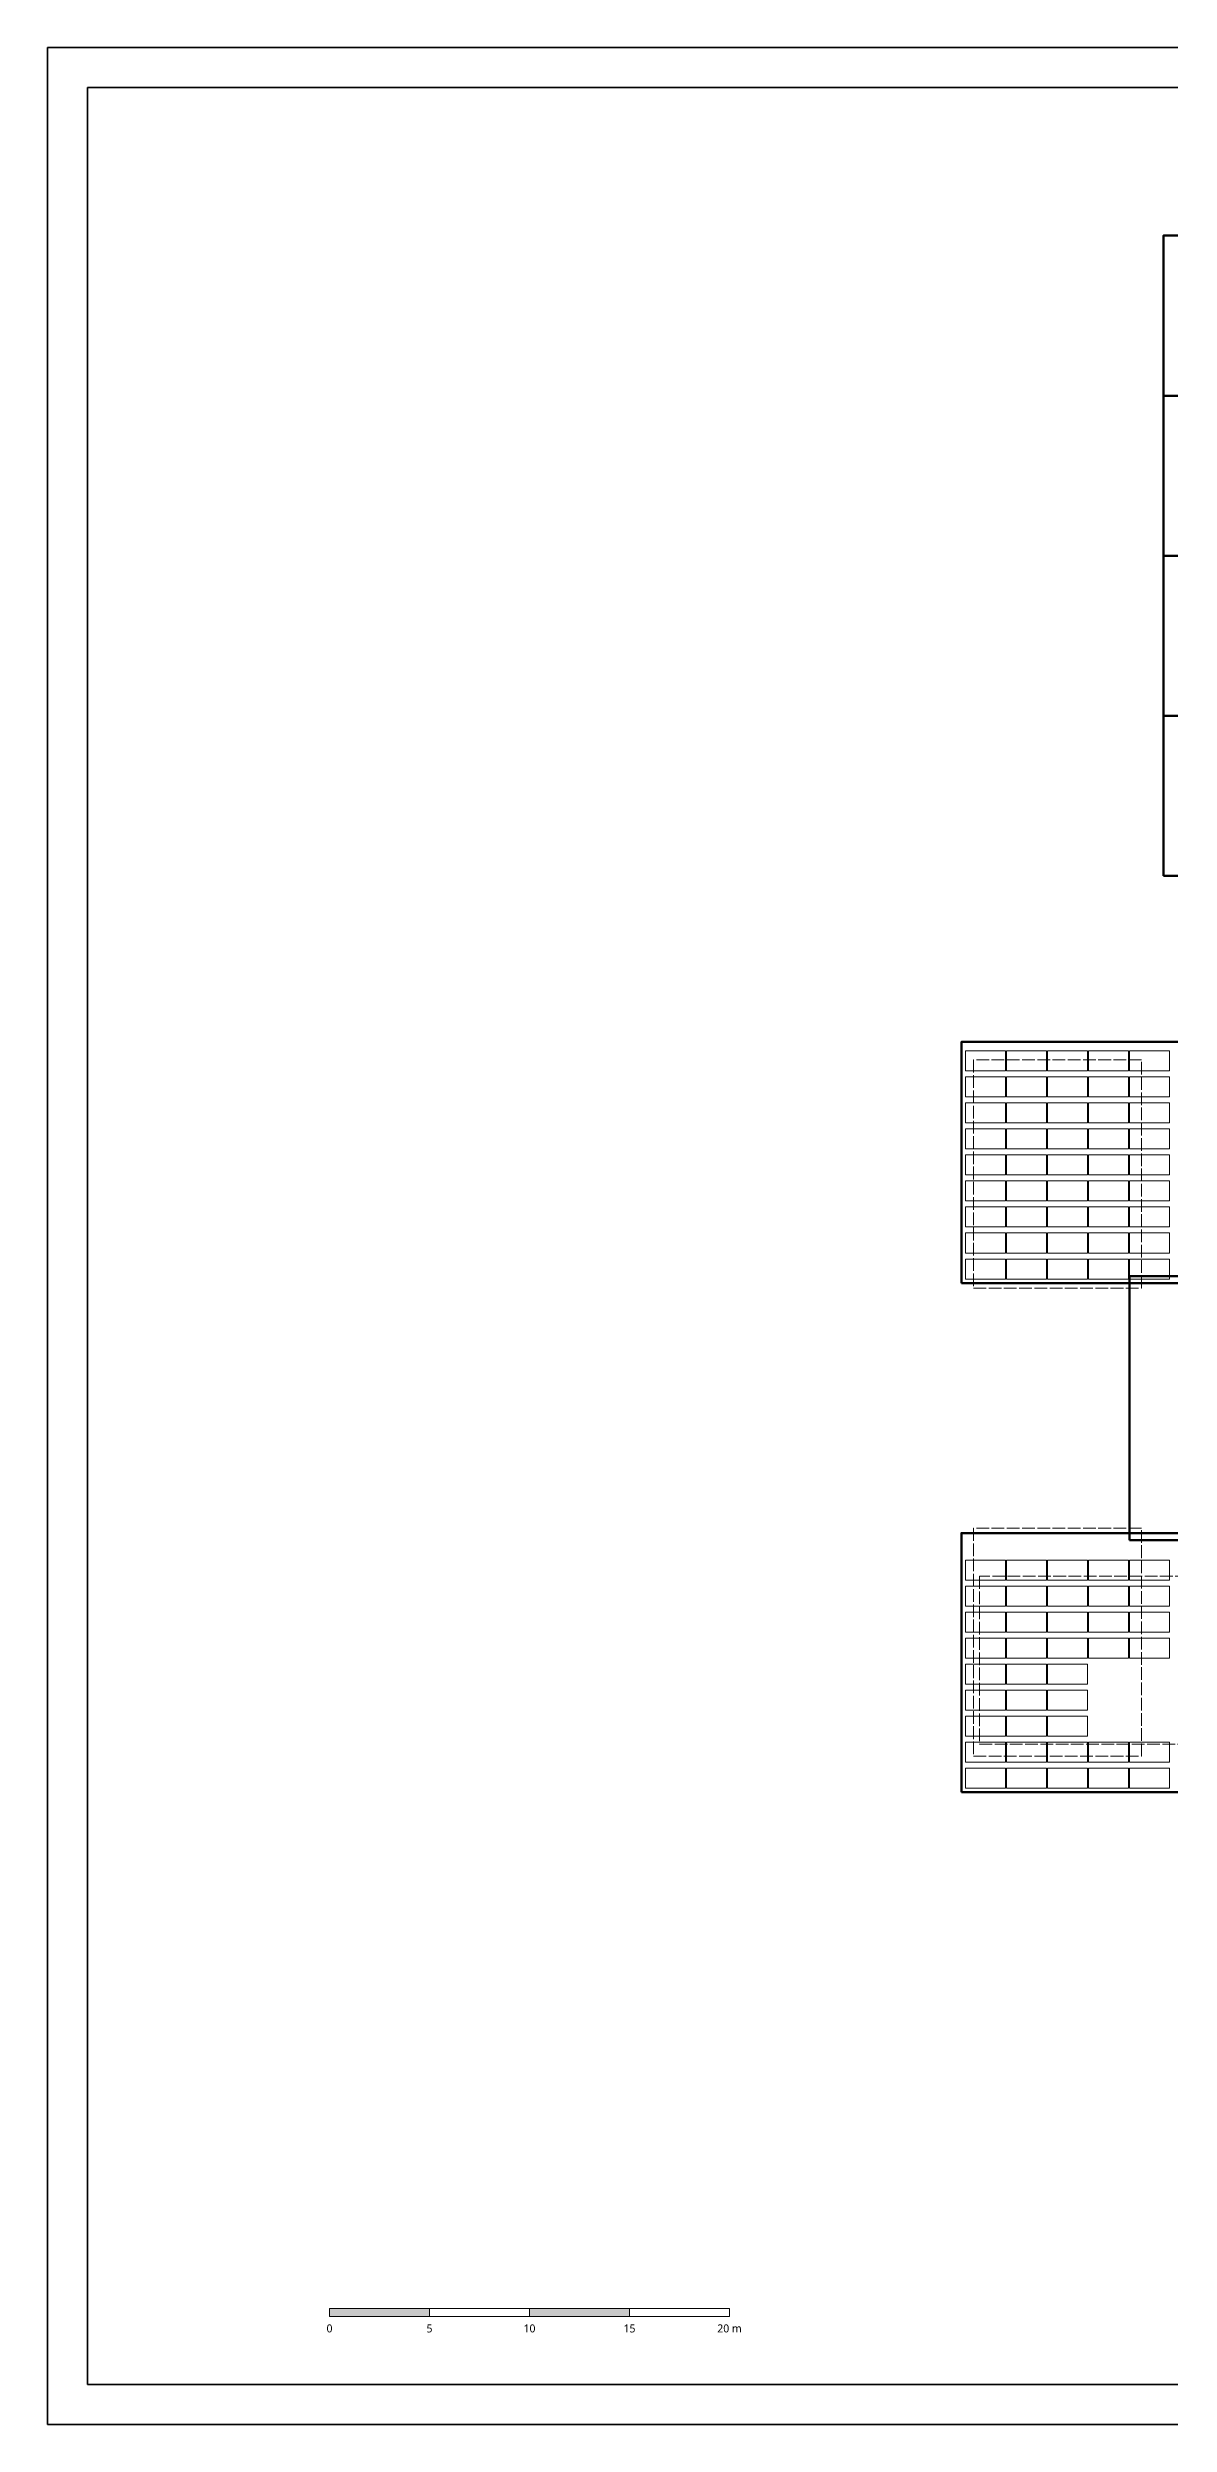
# Model space of a CAD drawing. Header units: metres. Extents: x -4 to 164, y 3 to 121.
# Drawn here: x -4.1 to 52, y 2.6 to 121.4 of the extents above; entities that cross this region are included whole.
import ezdxf
from ezdxf.enums import TextEntityAlignment as Align

# ---------------------------------------------------------------- set-up
doc = ezdxf.new("R2010")
doc.units = ezdxf.units.M
doc.header["$LTSCALE"] = 0.5
doc.linetypes.add('DASHED', pattern=[1.524, 1.27, -0.254])
for name, color, linetype, lineweight in [('A-ANNO', 7, 'Continuous', 18), ('A-GLAZ', 4, 'Continuous', 18), ('A-OVHD', 8, 'DASHED', 18), ('A-PV', 5, 'Continuous', 13), ('A-TTLB', 7, 'Continuous', 35), ('A-WALL', 7, 'Continuous', 50)]:
    doc.layers.add(name, color=color, linetype=linetype, lineweight=lineweight)
doc.styles.add('OpenSans', font='OpenSans-Regular.ttf')

msp = doc.modelspace()

# ---------------------------------------------------------------- hatches: boundary and pattern name
at = {"layer": 'A-ANNO'}
for points in [[(10, 8), (15, 8), (15, 8.4), (10, 8.4)], [(20, 8), (25, 8), (25, 8.4), (20, 8.4)]]:
    msp.add_hatch(color=7, dxfattribs=at).paths.add_polyline_path(points)

# ---------------------------------------------------------------- linework, layer by layer
for points in [[(10, 8), (15, 8), (15, 8.4), (10, 8.4)], [(15, 8), (20, 8), (20, 8.4), (15, 8.4)], [(20, 8), (25, 8), (25, 8.4), (20, 8.4)], [(25, 8), (30, 8), (30, 8.4), (25, 8.4)]]:
    msp.add_lwpolyline(points, close=True, dxfattribs=at)
at = {"layer": 'A-GLAZ'}
for p, q in [((52, 104.03), (108, 104.03)), ((52, 96.03), (108, 96.03)), ((52, 88.03), (108, 88.03))]:
    msp.add_line(p, q, dxfattribs=at)
at = {"layer": 'A-OVHD'}
for points in [[(42.2, 59.4), (50.6, 59.4), (50.6, 70.8), (42.2, 70.8)], [(42.2, 36), (50.6, 36), (50.6, 47.4), (42.2, 47.4)], [(42.5, 36.6), (67.4, 36.6), (67.4, 45), (42.5, 45)]]:
    msp.add_lwpolyline(points, close=True, dxfattribs=at)
at = {"layer": 'A-PV'}
for points in [[(41.8, 70.25), (43.8, 70.25), (43.8, 71.25), (41.8, 71.25)], [(43.85, 70.25), (45.85, 70.25), (45.85, 71.25), (43.85, 71.25)], [(45.9, 70.25), (47.9, 70.25), (47.9, 71.25), (45.9, 71.25)], [(47.95, 70.25), (49.95, 70.25), (49.95, 71.25), (47.95, 71.25)], [(50, 70.25), (52, 70.25), (52, 71.25), (50, 71.25)], [(41.8, 68.95), (43.8, 68.95), (43.8, 69.95), (41.8, 69.95)], [(43.85, 68.95), (45.85, 68.95), (45.85, 69.95), (43.85, 69.95)], [(45.9, 68.95), (47.9, 68.95), (47.9, 69.95), (45.9, 69.95)], [(47.95, 68.95), (49.95, 68.95), (49.95, 69.95), (47.95, 69.95)], [(50, 68.95), (52, 68.95), (52, 69.95), (50, 69.95)], [(41.8, 67.65), (43.8, 67.65), (43.8, 68.65), (41.8, 68.65)], [(43.85, 67.65), (45.85, 67.65), (45.85, 68.65), (43.85, 68.65)], [(45.9, 67.65), (47.9, 67.65), (47.9, 68.65), (45.9, 68.65)], [(47.95, 67.65), (49.95, 67.65), (49.95, 68.65), (47.95, 68.65)], [(50, 67.65), (52, 67.65), (52, 68.65), (50, 68.65)], [(41.8, 66.35), (43.8, 66.35), (43.8, 67.35), (41.8, 67.35)], [(43.85, 66.35), (45.85, 66.35), (45.85, 67.35), (43.85, 67.35)], [(45.9, 66.35), (47.9, 66.35), (47.9, 67.35), (45.9, 67.35)], [(47.95, 66.35), (49.95, 66.35), (49.95, 67.35), (47.95, 67.35)], [(50, 66.35), (52, 66.35), (52, 67.35), (50, 67.35)], [(41.8, 65.05), (43.8, 65.05), (43.8, 66.05), (41.8, 66.05)], [(43.85, 65.05), (45.85, 65.05), (45.85, 66.05), (43.85, 66.05)], [(45.9, 65.05), (47.9, 65.05), (47.9, 66.05), (45.9, 66.05)], [(47.95, 65.05), (49.95, 65.05), (49.95, 66.05), (47.95, 66.05)], [(50, 65.05), (52, 65.05), (52, 66.05), (50, 66.05)], [(41.8, 63.75), (43.8, 63.75), (43.8, 64.75), (41.8, 64.75)], [(43.85, 63.75), (45.85, 63.75), (45.85, 64.75), (43.85, 64.75)], [(45.9, 63.75), (47.9, 63.75), (47.9, 64.75), (45.9, 64.75)], [(47.95, 63.75), (49.95, 63.75), (49.95, 64.75), (47.95, 64.75)], [(50, 63.75), (52, 63.75), (52, 64.75), (50, 64.75)], [(41.8, 62.45), (43.8, 62.45), (43.8, 63.45), (41.8, 63.45)], [(43.85, 62.45), (45.85, 62.45), (45.85, 63.45), (43.85, 63.45)], [(45.9, 62.45), (47.9, 62.45), (47.9, 63.45), (45.9, 63.45)], [(47.95, 62.45), (49.95, 62.45), (49.95, 63.45), (47.95, 63.45)], [(50, 62.45), (52, 62.45), (52, 63.45), (50, 63.45)], [(41.8, 61.15), (43.8, 61.15), (43.8, 62.15), (41.8, 62.15)], [(43.85, 61.15), (45.85, 61.15), (45.85, 62.15), (43.85, 62.15)], [(45.9, 61.15), (47.9, 61.15), (47.9, 62.15), (45.9, 62.15)], [(47.95, 61.15), (49.95, 61.15), (49.95, 62.15), (47.95, 62.15)], [(50, 61.15), (52, 61.15), (52, 62.15), (50, 62.15)], [(41.8, 59.85), (43.8, 59.85), (43.8, 60.85), (41.8, 60.85)], [(43.85, 59.85), (45.85, 59.85), (45.85, 60.85), (43.85, 60.85)], [(45.9, 59.85), (47.9, 59.85), (47.9, 60.85), (45.9, 60.85)], [(47.95, 59.85), (49.95, 59.85), (49.95, 60.85), (47.95, 60.85)], [(50, 59.85), (52, 59.85), (52, 60.85), (50, 60.85)], [(41.8, 44.8), (43.8, 44.8), (43.8, 45.8), (41.8, 45.8)], [(43.85, 44.8), (45.85, 44.8), (45.85, 45.8), (43.85, 45.8)], [(45.9, 44.8), (47.9, 44.8), (47.9, 45.8), (45.9, 45.8)], [(47.95, 44.8), (49.95, 44.8), (49.95, 45.8), (47.95, 45.8)], [(50, 44.8), (52, 44.8), (52, 45.8), (50, 45.8)], [(41.8, 43.5), (43.8, 43.5), (43.8, 44.5), (41.8, 44.5)], [(43.85, 43.5), (45.85, 43.5), (45.85, 44.5), (43.85, 44.5)], [(45.9, 43.5), (47.9, 43.5), (47.9, 44.5), (45.9, 44.5)], [(47.95, 43.5), (49.95, 43.5), (49.95, 44.5), (47.95, 44.5)], [(50, 43.5), (52, 43.5), (52, 44.5), (50, 44.5)], [(41.8, 42.2), (43.8, 42.2), (43.8, 43.2), (41.8, 43.2)], [(43.85, 42.2), (45.85, 42.2), (45.85, 43.2), (43.85, 43.2)], [(45.9, 42.2), (47.9, 42.2), (47.9, 43.2), (45.9, 43.2)], [(47.95, 42.2), (49.95, 42.2), (49.95, 43.2), (47.95, 43.2)], [(50, 42.2), (52, 42.2), (52, 43.2), (50, 43.2)], [(41.8, 40.9), (43.8, 40.9), (43.8, 41.9), (41.8, 41.9)], [(43.85, 40.9), (45.85, 40.9), (45.85, 41.9), (43.85, 41.9)], [(45.9, 40.9), (47.9, 40.9), (47.9, 41.9), (45.9, 41.9)], [(47.95, 40.9), (49.95, 40.9), (49.95, 41.9), (47.95, 41.9)], [(50, 40.9), (52, 40.9), (52, 41.9), (50, 41.9)], [(41.8, 39.6), (43.8, 39.6), (43.8, 40.6), (41.8, 40.6)], [(43.85, 39.6), (45.85, 39.6), (45.85, 40.6), (43.85, 40.6)], [(45.9, 39.6), (47.9, 39.6), (47.9, 40.6), (45.9, 40.6)], [(41.8, 38.3), (43.8, 38.3), (43.8, 39.3), (41.8, 39.3)], [(43.85, 38.3), (45.85, 38.3), (45.85, 39.3), (43.85, 39.3)], [(45.9, 38.3), (47.9, 38.3), (47.9, 39.3), (45.9, 39.3)], [(41.8, 37), (43.8, 37), (43.8, 38), (41.8, 38)], [(43.85, 37), (45.85, 37), (45.85, 38), (43.85, 38)], [(45.9, 37), (47.9, 37), (47.9, 38), (45.9, 38)], [(41.8, 35.7), (43.8, 35.7), (43.8, 36.7), (41.8, 36.7)], [(43.85, 35.7), (45.85, 35.7), (45.85, 36.7), (43.85, 36.7)], [(45.9, 35.7), (47.9, 35.7), (47.9, 36.7), (45.9, 36.7)], [(47.95, 35.7), (49.95, 35.7), (49.95, 36.7), (47.95, 36.7)], [(50, 35.7), (52, 35.7), (52, 36.7), (50, 36.7)], [(41.8, 34.4), (43.8, 34.4), (43.8, 35.4), (41.8, 35.4)], [(43.85, 34.4), (45.85, 34.4), (45.85, 35.4), (43.85, 35.4)], [(45.9, 34.4), (47.9, 34.4), (47.9, 35.4), (45.9, 35.4)], [(47.95, 34.4), (49.95, 34.4), (49.95, 35.4), (47.95, 35.4)], [(50, 34.4), (52, 34.4), (52, 35.4), (50, 35.4)]]:
    msp.add_lwpolyline(points, close=True, dxfattribs=at)
at = {"layer": 'A-TTLB'}
for points in [[(-4.1, 2.6), (164.1, 2.6), (164.1, 121.4), (-4.1, 121.4)], [(-2.1, 4.6), (162.1, 4.6), (162.1, 119.4), (-2.1, 119.4)]]:
    msp.add_lwpolyline(points, close=True, dxfattribs=at)
at = {"layer": 'A-WALL'}
for points in [[(51.7, 104), (108.3, 104), (108.3, 112), (51.7, 112)], [(51.7, 96), (108.3, 96), (108.3, 104), (51.7, 104)], [(51.7, 88), (108.3, 88), (108.3, 96), (51.7, 96)], [(51.7, 80), (108.3, 80), (108.3, 88), (51.7, 88)], [(41.6, 59.65), (118.4, 59.65), (118.4, 71.7), (41.6, 71.7)], [(50, 46.8), (110, 46.8), (110, 60), (50, 60)], [(41.6, 34.2), (118.4, 34.2), (118.4, 47.15), (41.6, 47.15)]]:
    msp.add_lwpolyline(points, close=True, dxfattribs=at)

# ---------------------------------------------------------------- texts
at = {"layer": 'A-ANNO', "style": 'OpenSans'}
for s, p in [('0', (10, 7.4)), ('5', (15, 7.4)), ('10', (20, 7.4)), ('15', (25, 7.4)), ('20 m', (30, 7.4))]:
    msp.add_text(s, height=0.4, dxfattribs=at).set_placement(p, align=Align.MIDDLE_CENTER)

doc.saveas('drawing.dxf')
